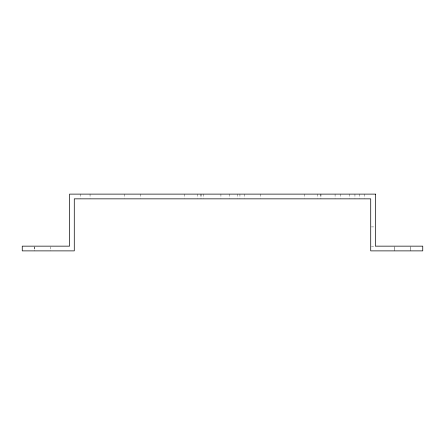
<?xml version="1.0" encoding="UTF-8"?>
<svg xmlns="http://www.w3.org/2000/svg" width="445" height="445" viewBox="0 0 445 445"><rect width="100%" height="100%" fill="white"/><g stroke="black" fill="none" stroke-linecap="round" stroke-linejoin="round"><path stroke-width="0.33" stroke-dasharray="2.23 1.67" d="M371.391 226.917L374.095 226.917M371.391 246.152L375.447 246.152M410.296 246.825L410.296 250.88L410.229 246.825M394.587 246.825L394.548 250.88L394.526 246.825M364.411 194.12L364.411 198.175M359.771 194.12L359.771 198.175M354.949 194.12L354.949 198.175M349.586 194.12L349.586 198.175M340.759 194.12L340.759 198.175M335.079 194.12L335.079 198.175M320.984 194.12L320.984 198.175M320.261 194.12L320.261 198.175M317.202 194.12L317.202 198.175M304.491 194.12L304.491 198.175M260.342 194.12L260.342 198.175M244.578 194.12L244.578 198.175M239.938 194.12L239.938 198.175M237.419 194.12L237.419 198.175M229.754 194.12L229.754 198.175M220.926 194.12L220.926 198.175M203.671 194.12L203.671 198.175M201.151 194.12L201.151 198.175M200.422 194.12L200.422 198.175M197.369 194.12L197.369 198.175M184.658 194.12L184.658 198.175M140.509 194.12L140.509 198.175M124.739 194.12L124.739 198.175M90.051 194.12L90.051 198.175M80.59 194.12L80.59 198.175M50.474 246.825L50.474 250.88M34.749 246.825L34.749 250.88M34.704 246.825L34.727 250.88"/><path stroke-width="0.67" d="M375.447 194.12L69.553 194.12L69.553 246.152L22.25 246.152L22.25 250.88L74.282 250.88L74.282 198.848L370.718 198.848L370.718 250.88L422.75 250.88L422.75 246.152L375.447 246.152L375.447 194.12"/></g></svg>
